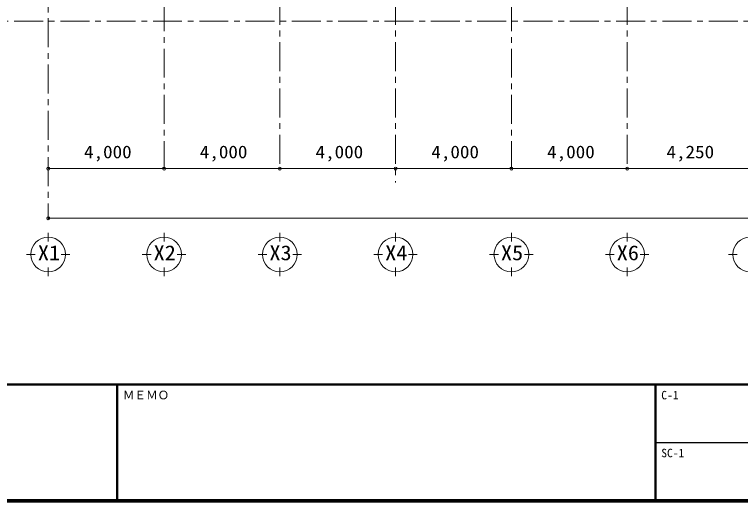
# Model space of a CAD drawing. Units: millimetres at full size, sheet at 1:200; details may follow other scales. Extents: x -55340 to 55340, y -38040 to 38040.
# Drawn here: x -38844 to -13762, y -38040 to -21216 of the extents above; entities that cross this region are included whole.
import ezdxf
from ezdxf.enums import TextEntityAlignment as Align

# ---------------------------------------------------------------- set-up
doc = ezdxf.new("R2010")
doc.units = ezdxf.units.MM
doc.header["$LTSCALE"] = 200
doc.header["$PDMODE"] = 32
doc.header["$PDSIZE"] = 100
doc.linetypes.add('CHAIN1', pattern=[8, 5, -1, 1, -1])
for name, color, linetype, lineweight in [('0-1_通り芯', 3, 'Continuous', 18), ('0-A_寸法', 6, 'Continuous', 9), ('F-0_F-0ﾚｲﾔ', 5, 'Continuous', 50)]:
    doc.layers.add(name, color=color, linetype=linetype, lineweight=lineweight)
doc.layers.add('F-A_F-Aﾚｲﾔ', color=7, linetype='Continuous')
doc.styles.add('ＭＳ ゴシック', font='')
doc.styles.get('ＭＳ ゴシック').set_extended_font_data('MS Gothic')

msp = doc.modelspace()

# ---------------------------------------------------------------- linework, layer by layer
at = {"layer": '0-1_通り芯', "color": 4, "linetype": 'CHAIN1', "lineweight": 9}
for p, q in [((-37678.5, -10145.6), (-37678.5, -28254.4)), ((-29678.5, -12570.6), (-29678.5, -26540.7)), ((-25678.5, -12570.6), (-25678.5, -27016.2)), ((-17678.5, -12570.6), (-17678.5, -26540.7)), ((-33678.5, -19195.6), (-33678.5, -26540.7)), ((-21678.5, -19195.6), (-21678.5, -26540.7)), ((-43658.8, -21445.6), (41409.7, -21445.6))]:
    msp.add_line(p, q, dxfattribs=at)
at = {"layer": '0-1_通り芯'}
for p, q in [((-37678.5, -28754.4), (-37678.5, -29054.4)), ((-33678.5, -28754.4), (-33678.5, -29054.4)), ((-29678.5, -28754.4), (-29678.5, -29054.4)), ((-25678.5, -28754.4), (-25678.5, -29054.4)), ((-21678.5, -28754.4), (-21678.5, -29054.4)), ((-17678.5, -28754.4), (-17678.5, -29054.4)), ((-38128.5, -29504.4), (-38428.5, -29504.4)), ((-36928.5, -29504.4), (-37228.5, -29504.4)), ((-34128.5, -29504.4), (-34428.5, -29504.4)), ((-32928.5, -29504.4), (-33228.5, -29504.4)), ((-30128.5, -29504.4), (-30428.5, -29504.4)), ((-28928.5, -29504.4), (-29228.5, -29504.4)), ((-26128.5, -29504.4), (-26428.5, -29504.4)), ((-24928.5, -29504.4), (-25228.5, -29504.4)), ((-22128.5, -29504.4), (-22428.5, -29504.4)), ((-20928.5, -29504.4), (-21228.5, -29504.4)), ((-18128.5, -29504.4), (-18428.5, -29504.4)), ((-16928.5, -29504.4), (-17228.5, -29504.4)), ((-13878.5, -29504.4), (-14178.5, -29504.4)), ((-37678.5, -30254.4), (-37678.5, -29954.4)), ((-33678.5, -30254.4), (-33678.5, -29954.4)), ((-29678.5, -30254.4), (-29678.5, -29954.4)), ((-25678.5, -30254.4), (-25678.5, -29954.4)), ((-21678.5, -30254.4), (-21678.5, -29954.4)), ((-17678.5, -30254.4), (-17678.5, -29954.4))]:
    msp.add_line(p, q, dxfattribs=at)
for centre in [(-37678.5, -29504.4), (-33678.5, -29504.4), (-29678.5, -29504.4), (-25678.5, -29504.4), (-21678.5, -29504.4), (-17678.5, -29504.4), (-13428.5, -29504.4)]:
    msp.add_circle(centre, 600, dxfattribs=at)
at = {"layer": '0-A_寸法', "color": 4}
msp.add_line((-37678.5, -28254.4), (33321.5, -28254.4), dxfattribs=at)
msp.add_lwpolyline([(-37678.5, -26540.7), (-33678.5, -26540.7), (-29678.5, -26540.7), (-25678.5, -26540.7), (-21678.5, -26540.7), (-17678.5, -26540.7), (-13428.5, -26540.7), (-9178.5, -26540.7), (-4928.5, -26540.7), (-678.5, -26540.7)], dxfattribs=at)
at = {"layer": '0-A_寸法'}
for p in [(-37678.5, -26540.7), (-33678.5, -26540.7), (-29678.5, -26540.7), (-25678.5, -26540.7), (-21678.5, -26540.7), (-17678.5, -26540.7), (-37678.5, -28254.4)]:
    msp.add_point(p, dxfattribs=at)
at = {"layer": 'F-0_F-0ﾚｲﾔ'}
for p, q in [((-55300, -34000), (55300, -34000)), ((-35300, -34000), (-35300, -38000)), ((-16700, -34000), (-16700, -38000)), ((-55340, -38040), (55340, -38040)), ((-55300, -38000), (55300, -38000))]:
    msp.add_line(p, q, dxfattribs=at)
at = {"layer": 'F-0_F-0ﾚｲﾔ', "color": 2, "lineweight": 25}
msp.add_line((-16700, -36000), (33300, -36000), dxfattribs=at)

# ---------------------------------------------------------------- texts
at = {"layer": '0-1_通り芯', "color": 2, "style": 'ＭＳ ゴシック', "width": 1.1}
for s, p in [('X1', (-38038.3, -29858.6)), ('X2', (-34038.3, -29858.6)), ('X3', (-30038.2, -29858.6)), ('X4', (-26038.3, -29858.6)), ('X5', (-22038.3, -29858.6)), ('X6', (-18038.3, -29858.6))]:
    msp.add_text(s, height=513.2, dxfattribs=at).set_placement(p, align=Align.BOTTOM_LEFT)
at = {"layer": '0-A_寸法', "color": 2, "style": 'ＭＳ ゴシック', "width": 1.1}
for s, p in [('4,000', (-36443.3, -26314.9)), ('4,000', (-32443.3, -26314.9)), ('4,000', (-28443.3, -26314.9)), ('4,000', (-24443.3, -26314.9)), ('4,000', (-20443.3, -26314.9)), ('4,250', (-16318.3, -26314.9))]:
    msp.add_text(s, height=439.9, dxfattribs=at).set_placement(p, align=Align.BOTTOM_LEFT)
at = {"layer": 'F-A_F-Aﾚｲﾔ', "style": 'ＭＳ ゴシック'}
for s, p in [('ＭＥＭＯ', (-35100, -34600)), ('C-1', (-16500, -34600)), ('SC-1', (-16500, -36600))]:
    msp.add_text(s, height=293.3, dxfattribs=at).set_placement(p, align=Align.BOTTOM_LEFT)

doc.saveas('drawing.dxf')
